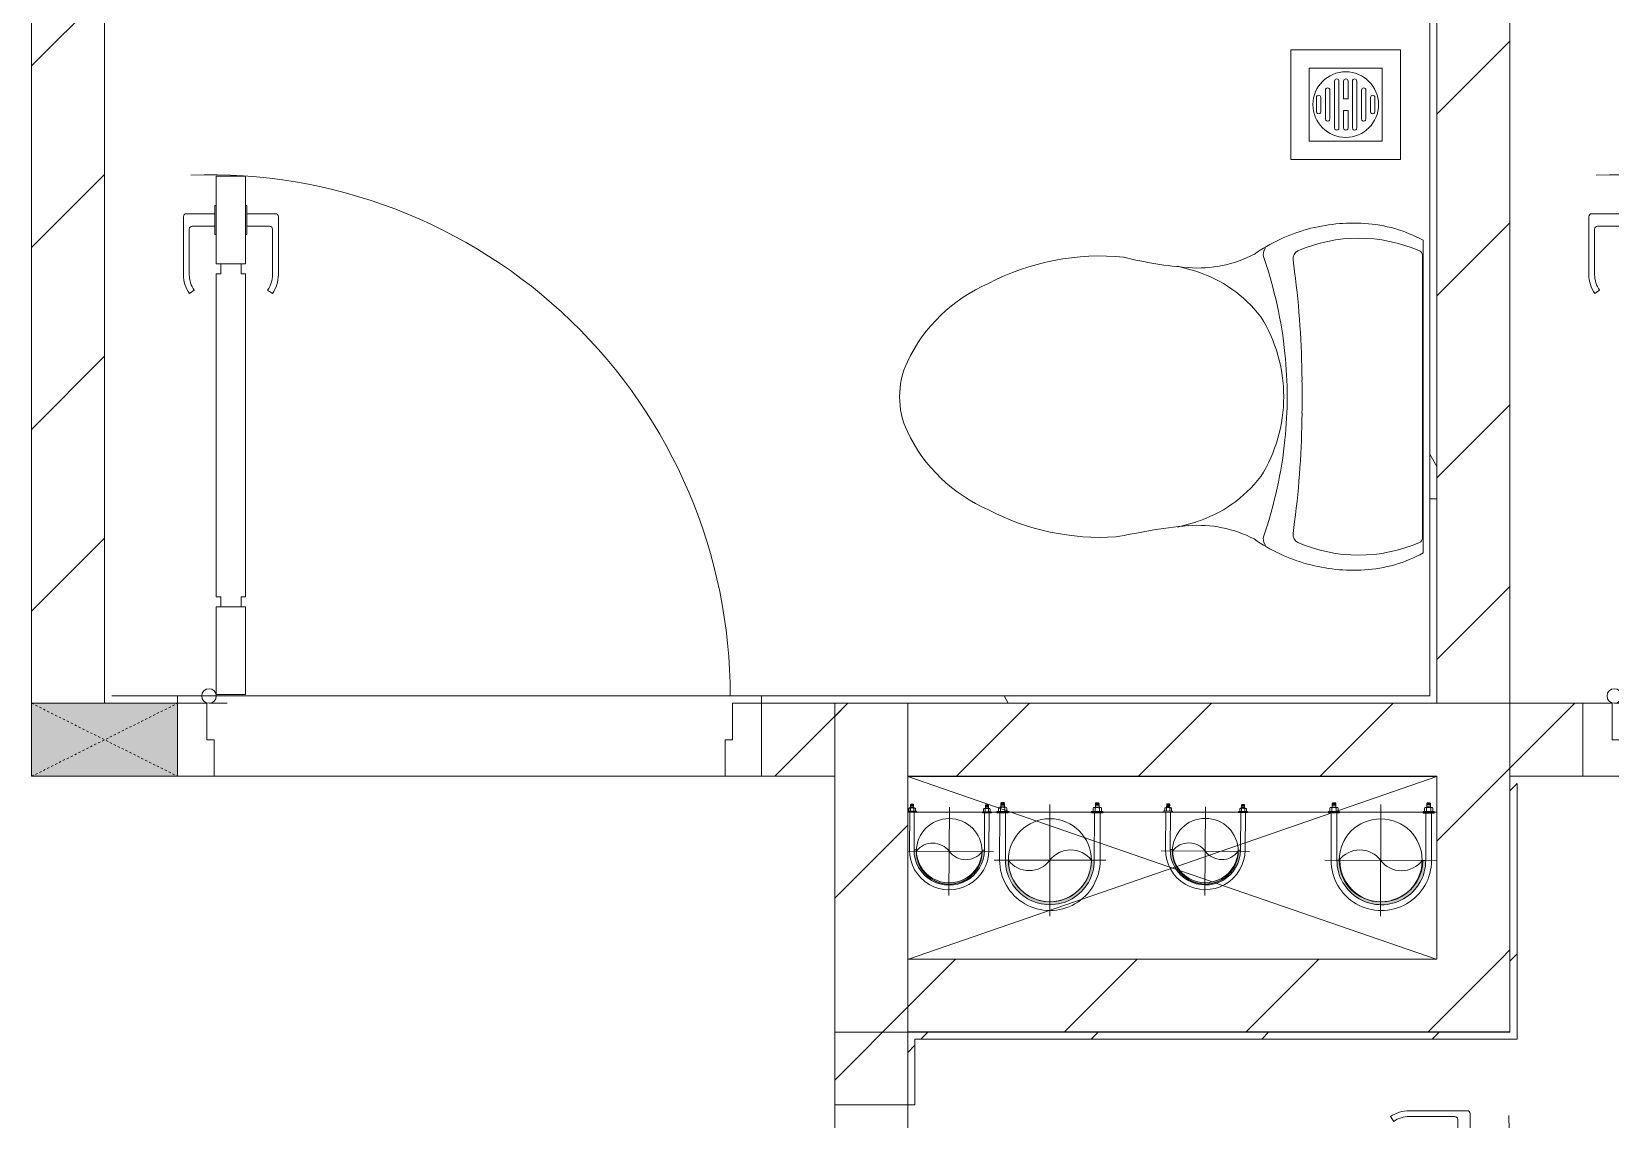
# Model space of a CAD drawing. Header units: millimetres. Extents: x 5359 to 218750, y -16347 to 109893.
# Drawn here: x 73428 to 75590, y 30667 to 32157 of the extents above; entities that cross this region are included whole.
import ezdxf

# ---------------------------------------------------------------- set-up
doc = ezdxf.new("R2010")
doc.units = ezdxf.units.MM
doc.linetypes.add('Dash', pattern=[6, 3, -3])
doc.linetypes.add('IMPORT-CENTER _3_', pattern=[10.16, 6.35, -1.27, 1.27, -1.27])
for name, color, linetype, lineweight in [('0-1', 7, 'Continuous', 5), ('0-2', 9, 'Continuous', 9), ('A-CLNG', 13, 'Continuous', 9), ('A-DETL-GENF-1', 9, 'Continuous', 9), ('A-DOOR-1', 9, 'Continuous', 9), ('A-FLOR-1', 9, 'Continuous', 9), ('A-WALL-1', 53, 'Continuous', 18), ('A-WALL-2', 9, 'Continuous', 9), ('A-WALL-3', 113, 'Continuous', 18), ('A-WALL-PATT-1', 10, 'Continuous', 9), ('A-WALL-PATT-2', 9, 'Continuous', 9), ('A-WALL-PATT-3', 111, 'Continuous', 9), ('G-IMPT', 8, 'Continuous', 9), ('G-IMPT-1', 8, 'IMPORT-CENTER _3_', 9), ('I-WALL-1', 53, 'Continuous', 18), ('I-WALL-2', 9, 'Continuous', 9), ('M-EQPM', 50, 'Continuous', 9), ('M-EQPM-1', 9, 'Continuous', 9), ('P-SANR-FIXT-1', 9, 'Continuous', 9), ('S-COLS-2', 53, 'Continuous', 18), ('S-COLS-3', 9, 'Continuous', 9), ('S-COLS-HDLN-1', 9, 'Dash', 9)]:
    doc.layers.add(name, color=color, linetype=linetype, lineweight=lineweight)
pattern_1 = [(45, (0, 0), (-124.4508, 124.4508), [])]
pattern_2 = [(45, (0, 0), (-116.67262, 116.67262), [])]
pattern_3 = [(0, (0, 0), (894.08, 223.52), [73.762, -596.798, 73.762, -596.798, -3576.32]), (0, (0, 0), (894.08, 223.52), [-1341.12, 73.762, -1267.358, 73.762, -596.798, -1564.64]), (0, (0, 0), (894.08, 223.52), [-3352.8, 73.762, -373.278, 73.762, -1043.838]), (120, (335.28, 111.76), (-640.614, 662.536), [73.762, -596.798, 73.762, -4173.118]), (120, (335.28, 111.76), (-640.614, 662.536), [-744.322, -596.798, 73.762, -1267.358, -2235.2]), (120, (335.28, 111.76), (-640.614, 662.536), [-2682.24, 73.762, -596.798, 73.762, -1490.878]), (120, (335.28, 111.76), (-640.614, 662.536), [-3426.562, -373.278, 73.762, -1043.838]), (240, (447.04, 558.8), (-253.466, -886.056), [73.762, -596.798, 73.762, -4173.118]), (240, (447.04, 558.8), (-253.466, -886.056), [-744.322, -596.798, 73.762, -1267.358, -2235.2]), (240, (447.04, 558.8), (-253.466, -886.056), [-2682.24, 73.762, -596.798, 73.762, -1490.878]), (240, (447.04, 558.8), (-253.466, -886.056), [-3426.562, -373.278, 73.762, -1043.838])]

# ---------------------------------------------------------------- blocks, each defined once
blk = doc.blocks.new('DOOR_CW_01 CANH MO-PANEL KINH - DIG_02-800x2200-CỬA NHÔM KÍNH-400864-TKCS_MB ĐỊNH VỊ CỔNG-HÀNG RÀO')
at = {"layer": 'A-DETL-GENF-1'}
for p, q in [((-347, 772), (-307, 772)), ((-347, 652), (-347, 772)), ((-307, 772), (-307, 652)), ((-392, 637), (-392, 716.5)), ((-349, 720.5), (-388, 720.5)), ((-349, 731.8), (-347, 731.8)), ((-349, 692.2), (-349, 731.8)), ((-347, 692.2), (-347, 731.8)), ((-307, 692.2), (-307, 731.8)), ((-305, 731.8), (-307, 731.8)), ((-305, 692.2), (-305, 731.8)), ((-305, 720.5), (-266, 720.5)), ((-262, 637), (-262, 716.5)), ((-384, 699.5), (-384, 637)), ((-349, 703.5), (-380, 703.5)), ((-347, 692.2), (-349, 692.2)), ((-307, 692.2), (-305, 692.2)), ((-305, 703.5), (-274, 703.5)), ((-270, 699.5), (-270, 637)), ((-307, 652), (-347, 652)), ((-313, 652), (-341, 652)), ((-341, 652), (-341, 638)), ((-313, 638), (-313, 652)), ((-347, 638), (-341, 638)), ((-347, 638), (-347, 196)), ((-307, 638), (-313, 638)), ((-307, 196), (-307, 638)), ((-383.9, 611.2), (-377.3, 615.8)), ((-270.1, 611.2), (-276.7, 615.8)), ((-347, 196), (-341, 196)), ((-341, 196), (-341, 182)), ((-307, 196), (-313, 196)), ((-313, 182), (-313, 196)), ((-307, 182), (-347, 182)), ((-347, 182), (-347, 62)), ((-341, 182), (-313, 182)), ((-307, 62), (-307, 182)), ((-347, 62), (-307, 62))]:
    blk.add_line(p, q, dxfattribs=at)
blk.add_circle((-357, 60), 10, dxfattribs=at)
for centre, radius, start, end in [((-357, 60), 714, 360, 92), ((-388, 716.5), 4, 90, 180), ((-266, 716.5), 4, 0, 90), ((-380, 699.5), 4, 90, 180), ((-274, 699.5), 4, 0, 90), ((-347, 637), 45, 180, 215), ((-347, 637), 37, 180, 215), ((-307, 637), 37, 325, 0), ((-307, 637), 45, 325, 0)]:
    blk.add_arc(centre, radius, start, end, dxfattribs=at)
at = {"layer": 'A-DOOR-1'}
for p, q in [((-360, 50), (-400, 50)), ((-400, 50), (-400, -50)), ((-360, 0), (-360, 50)), ((-357, 50), (-332, 50)), ((400, 50), (360, 50)), ((360, 50), (360, 0)), ((400, -50), (400, 50)), ((-350, 0), (-360, 0)), ((-350, -50), (-350, 0)), ((360, 0), (350, 0)), ((350, 0), (350, -50)), ((-400, -50), (-350, -50)), ((350, -50), (400, -50))]:
    blk.add_line(p, q, dxfattribs=at)
blk = doc.blocks.new('TOILET - TOILET-348229-TKCS_MB ĐỊNH VỊ CỔNG-HÀNG RÀO')
at = {"layer": 'P-SANR-FIXT-1'}
for p, q in [((214.2, -19.1), (-214.2, -19.1)), ((194, -19.9), (-194, -19.9)), ((-171.7, -330.3), (-178.6, -355.5)), ((171.7, -330.3), (178.6, -355.5))]:
    blk.add_line(p, q, dxfattribs=at)
for centre, radius, start, end in [((-46.1, -111.1), 191.6, 151.2809, 176.4513), ((-193.7, -26.4), 6.48, 92.3168, 156.2862), ((193.7, -26.4), 6.48, 23.7138, 87.6832), ((46.1, -111.1), 191.6, 3.5487, 28.7191), ((-9.8, -107.2), 207.3, 156.2862, 203.7138), ((9.8, -107.2), 207.3, 336.2862, 23.7138), ((1.9, -114.1), 239.7, 176.4513, 195.2961), ((-1.9, -114.1), 239.7, 344.7039, 3.5487), ((-4, -115.7), 233.6, 195.2961, 215.2147), ((-189.1, -185.5), 11.7, 205.4105, 277.5788), ((-14.3, -1400.4), 1215.6, 90.3974, 97.407), ((0, -3462.8), 3278, 89.6026, 90.3974), ((14.3, -1400.4), 1215.6, 82.593, 89.6026), ((189.1, -185.5), 11.7, 262.4212, 334.5895), ((4, -115.7), 233.6, 324.7853, 344.7039), ((0.6, -792.1), 586.9, 95.8322, 108.9927), ((178.9, -2951.3), 2778.4, 97.2351, 97.5788), ((0, -416), 206.1, 90, 122.0732), ((0, -786.7), 581.5, 84.1678, 95.8322), ((0, -416), 206.1, 57.9268, 90), ((-0.6, -792.1), 586.9, 71.0073, 84.1678), ((-178.9, -2951.3), 2778.4, 82.4212, 82.7649), ((-195, -224.1), 13.8, 230.6724, 288.9927), ((195, -224.1), 13.8, 251.0073, 309.3276), ((-343.5, -327.4), 167.3, 355.4559, 27.38), ((-0.4, -384), 179.5, 127.4036, 162.5964), ((0.4, -384), 179.5, 17.4036, 52.5964), ((343.5, -327.4), 167.3, 152.62, 184.5441), ((-719.2, -297.5), 544.3, 346.0536, 355.4559), ((719.2, -297.5), 544.3, 184.5441, 190.2879), ((-1948.3, -805.1), 2171.2, 9.681, 10.8949), ((137.1, -461.2), 329.8, 174.3487, 207.6878), ((-137.1, -461.2), 329.8, 332.3122, 3.6835), ((45.1, -528.6), 217.6, 203.2216, 244.7718), ((-45.1, -528.6), 217.6, 295.2282, 336.7784), ((0, -624.4), 111.7, 244.7718, 295.2282)]:
    blk.add_arc(centre, radius, start, end, dxfattribs=at)
blk = doc.blocks.new('DOOR_CW_01 CANH MO-PANEL KINH - DIW_01-900x2200-CỬA GỖ VÂN LAMINATE-553393-TKCS_MB ĐỊNH VỊ CỔNG-HÀNG RÀO')
at = {"layer": 'A-DETL-GENF-1'}
for p, q in [((-397, 872), (-357, 872)), ((-397, 752), (-397, 872)), ((-357, 872), (-357, 752)), ((-399, 831.8), (-397, 831.8)), ((-399, 792.2), (-399, 831.8)), ((-397, 792.2), (-397, 831.8)), ((-357, 792.2), (-357, 831.8)), ((-355, 831.8), (-357, 831.8)), ((-355, 792.2), (-355, 831.8)), ((-442, 737), (-442, 816.5)), ((-399, 820.5), (-438, 820.5)), ((-399, 803.5), (-430, 803.5)), ((-355, 820.5), (-316, 820.5)), ((-355, 803.5), (-324, 803.5)), ((-312, 737), (-312, 816.5)), ((-434, 799.5), (-434, 737)), ((-397, 792.2), (-399, 792.2)), ((-357, 792.2), (-355, 792.2)), ((-320, 799.5), (-320, 737)), ((-357, 752), (-397, 752)), ((-397, 738), (-391, 738)), ((-397, 738), (-397, 196)), ((-363, 752), (-391, 752)), ((-391, 752), (-391, 738)), ((-363, 738), (-363, 752)), ((-357, 738), (-363, 738)), ((-357, 196), (-357, 738)), ((-433.9, 711.2), (-427.3, 715.8)), ((-320.1, 711.2), (-326.7, 715.8)), ((-397, 196), (-391, 196)), ((-391, 196), (-391, 182)), ((-357, 196), (-363, 196)), ((-363, 182), (-363, 196)), ((-357, 182), (-397, 182)), ((-397, 182), (-397, 62)), ((-391, 182), (-363, 182)), ((-357, 62), (-357, 182)), ((-397, 62), (-357, 62))]:
    blk.add_line(p, q, dxfattribs=at)
blk.add_circle((-407, 60), 10, dxfattribs=at)
for centre, radius, start, end in [((-407, 60), 814, 360, 92), ((-438, 816.5), 4, 90, 180), ((-430, 799.5), 4, 90, 180), ((-324, 799.5), 4, 360, 90), ((-316, 816.5), 4, 0, 90), ((-397, 737), 45, 180, 215), ((-397, 737), 37, 180, 215), ((-357, 737), 37, 325, 0), ((-357, 737), 45, 325, 0)]:
    blk.add_arc(centre, radius, start, end, dxfattribs=at)
at = {"layer": 'A-DOOR-1'}
for p, q in [((-410, 50), (-450, 50)), ((-450, 50), (-450, -50)), ((-410, 0), (-410, 50)), ((-407, 50), (-382, 50)), ((450, 50), (410, 50)), ((410, 50), (410, 0)), ((450, -50), (450, 50)), ((-400, 0), (-410, 0)), ((-400, -50), (-400, 0)), ((410, 0), (400, 0)), ((400, 0), (400, -50)), ((-450, -50), (-400, -50)), ((400, -50), (450, -50))]:
    blk.add_line(p, q, dxfattribs=at)
blk = doc.blocks.new('THU NUOC - THU NUOC-V23-TKCS_MB ĐỊNH VỊ CỔNG-HÀNG RÀO')
at = {"layer": 'M-EQPM-1'}
for p, q in [((-66.3, -70.6), (-66.3, 79.4)), ((-66.3, 79.4), (83.7, 79.4)), ((83.7, 79.4), (83.7, -70.6)), ((58.7, 54.4), (-41.3, 54.4)), ((-41.3, 54.4), (-41.3, -45.6)), ((-1.1, 44.5), (18.5, 44.5)), ((58.7, -45.6), (58.7, 54.4)), ((-11, 32.1), (28.5, 32.1)), ((28.5, 26.1), (-11, 26.1)), ((18.5, 38.5), (-1.1, 38.5)), ((-23.3, 19.6), (40.9, 19.6)), ((40.9, 13.6), (-23.3, 13.6)), ((-23.3, 7.2), (0.7, 7.2)), ((0.7, 1.2), (-23.3, 1.2)), ((0.7, 7.2), (0.7, 1.2)), ((16.7, 1.2), (16.7, 7.2)), ((16.7, 7.2), (40.9, 7.2)), ((40.9, 1.2), (16.7, 1.2)), ((-23.3, -4.8), (40.9, -4.8)), ((40.9, -10.8), (-23.3, -10.8)), ((-11, -17.3), (28.5, -17.3)), ((28.5, -23.3), (-11, -23.3)), ((-1.1, -29.6), (18.5, -29.6)), ((18.5, -35.6), (-1.1, -35.6)), ((-41.3, -45.6), (58.7, -45.6)), ((83.7, -70.6), (-66.3, -70.6))]:
    blk.add_line(p, q, dxfattribs=at)
for centre, radius, start, end in [((8.7, 4.4), 45, 0, 180), ((8.7, 4.4), 45, 360, 180), ((-1.1, 41.5), 3, 90, 270), ((18.5, 41.5), 3, 270, 90), ((-11, 29.1), 3, 90, 270), ((28.5, 29.1), 3, 270, 90), ((8.7, 4.4), 45, 180, 0), ((8.7, 4.4), 45, 180, 360), ((-23.3, 16.6), 3, 90, 270), ((-23.3, 4.2), 3, 90, 270), ((40.9, 16.6), 3, 270, 90), ((40.9, 4.2), 3, 270, 90), ((-23.3, -7.8), 3, 90, 270), ((-11, -20.3), 3, 90, 270), ((28.5, -20.3), 3, 270, 90), ((40.9, -7.8), 3, 270, 90), ((-1.1, -32.6), 3, 90, 270), ((18.5, -32.6), 3, 270, 90)]:
    blk.add_arc(centre, radius, start, end, dxfattribs=at)
blk = doc.blocks.new('G1_SOF - BO TRU - 100x200-V28-TKCS_MB ĐỊNH VỊ CỔNG-HÀNG RÀO')
at = {"layer": 'S-COLS-3'}
blk.add_hatch(color=256, dxfattribs=at).paths.add_polyline_path([(-50, -100), (50, -100), (50, 100), (-50, 100)])
at = {"layer": 'S-COLS-2'}
for p, q in [((50, 100), (-50, 100)), ((-50, 100), (-50, -100)), ((50, -100), (50, 100))]:
    blk.add_line(p, q, dxfattribs=at)
at = {"layer": 'S-COLS-HDLN-1'}
for p, q in [((50, 100), (-50, -100)), ((-50, 100), (50, -100))]:
    blk.add_line(p, q, dxfattribs=at)
blk = doc.blocks.new('NCV_TKTC_TANG 1_rvt-1-TKCS_MB ĐỊNH VỊ CỔNG-HÀNG RÀO')
at = {"layer": 'A-WALL-PATT-1'}
h = blk.add_hatch(dxfattribs=at)
h.set_pattern_fill('FP_2', color=256, style=0, pattern_type=2)
h.set_pattern_definition(pattern_1)
h.paths.add_polyline_path([(73427.6, 31236.9), (73527.6, 31236.9), (73527.6, 33336.9), (73427.6, 33336.9), (73427.6, 31979)])
h = blk.add_hatch(dxfattribs=at)
h.set_pattern_fill('FP_4', color=256, style=0, pattern_type=2)
h.set_pattern_definition(pattern_3)
h.paths.add_polyline_path([(75342.6, 31236.9), (75352.6, 31236.9), (75352.6, 33336.9), (75342.6, 33336.9), (75342.6, 32785.9), (75350.2, 32783.4), (75350.2, 32768), (75342.6, 32768), (75342.6, 31246.9)])
h = blk.add_hatch(dxfattribs=at)
h.set_pattern_fill('FP_2', color=256, style=0, pattern_type=2)
h.set_pattern_definition(pattern_1)
h.paths.add_polyline_path([(75452.6, 31236.9), (75452.6, 33336.9), (75352.6, 33336.9), (75352.6, 31236.9)])
h = blk.add_hatch(dxfattribs=at)
h.set_pattern_fill('FP_4', color=256, style=0, pattern_type=2)
h.set_pattern_definition(pattern_3)
h.paths.add_polyline_path([(73627.6, 31236.9), (73627.6, 31246.9), (73527.6, 31246.9), (73527.6, 31236.9)])
h.paths.add_polyline_path([(75342.6, 31236.9), (75342.6, 31246.9), (74427.6, 31246.9), (74427.6, 31236.9), (74958.7, 31236.9)])
h = blk.add_hatch(dxfattribs=at)
h.set_pattern_fill('FP_2', color=256, style=0, pattern_type=2)
h.set_pattern_definition(pattern_1)
h.paths.add_polyline_path([(74427.6, 31136.9), (74627.6, 31136.9), (74627.6, 31236.9), (74427.6, 31236.9), (74427.6, 31186.9)])
h = blk.add_hatch(dxfattribs=at)
h.set_pattern_fill('FP_2', color=256, style=0, pattern_type=2)
h.set_pattern_definition(pattern_1)
h.paths.add_polyline_path([(76352.6, 31136.9), (77252.6, 31136.9), (77252.6, 31236.9), (76352.6, 31236.9), (76352.6, 31186.9)])
h.paths.add_polyline_path([(75552.6, 31136.9), (75552.6, 31236.9), (75452.6, 31236.9), (75452.6, 31136.9)])
h = blk.add_hatch(dxfattribs=at)
h.set_pattern_fill('FP_2', color=256, style=0, pattern_type=2)
h.set_pattern_definition(pattern_1)
h.paths.add_polyline_path([(74527.6, 24736.9), (74627.6, 24736.9), (74627.6, 28836.9), (74527.6, 28836.9), (74527.6, 25075.3)])
h.paths.add_polyline_path([(74577.6, 29036.9), (74627.6, 29036.9), (74627.6, 29786.9), (74527.6, 29786.9), (74527.6, 29036.9), (74538, 29036.9)])
h.paths.add_polyline_path([(74577.6, 30686.9), (74627.6, 30686.9), (74627.6, 31136.9), (74527.6, 31136.9), (74527.6, 30686.9)])
at = {"layer": 'A-WALL-PATT-2'}
h = blk.add_hatch(dxfattribs=at)
h.set_pattern_fill('FP_3', color=256, style=0, pattern_type=2)
h.set_pattern_definition(pattern_2)
h.paths.add_polyline_path([(75462.6, 30776.9), (75462.6, 31126.9), (75452.6, 31126.9), (75452.6, 30776.9)])
h = blk.add_hatch(dxfattribs=at)
h.set_pattern_fill('FP_3', color=256, style=0, pattern_type=2)
h.set_pattern_definition(pattern_2)
h.paths.add_polyline_path([(74637.6, 24736.9), (74637.6, 29786.9), (74627.6, 29786.9), (74627.6, 24736.9)])
h.paths.add_polyline_path([(74627.6, 30686.9), (74637.6, 30686.9), (74637.6, 30786.9), (74627.6, 30786.9)])
h = blk.add_hatch(dxfattribs=at)
h.set_pattern_fill('FP_3', color=256, style=0, pattern_type=2)
h.set_pattern_definition(pattern_2)
h.paths.add_polyline_path([(74637.6, 30776.9), (75452.6, 30776.9), (75452.6, 30786.9), (74637.6, 30786.9)])
at = {"layer": 'A-FLOR-1'}
blk.add_line((74377.6, 31136.9), (73677.6, 31136.9), dxfattribs=at)
at = {"layer": 'A-WALL-1'}
for p, q in [((73427.6, 33336.9), (73427.6, 31236.9)), ((73527.6, 31236.9), (73527.6, 33336.9)), ((75352.6, 33336.9), (75352.6, 31236.9)), ((75452.6, 31236.9), (75452.6, 33336.9)), ((74627.6, 31136.9), (74627.6, 31236.9)), ((75352.6, 31236.9), (75452.6, 31236.9)), ((75452.6, 31236.9), (75452.6, 31136.9)), ((74517.6, 31136.9), (74527.6, 31136.9)), ((74627.6, 30786.9), (74627.6, 31136.9))]:
    blk.add_line(p, q, dxfattribs=at)
at = {"layer": 'A-WALL-2'}
for p, q in [((74627.6, 31236.9), (74427.6, 31236.9)), ((74427.6, 31236.9), (74627.6, 31236.9)), ((75552.6, 31236.9), (75452.6, 31236.9)), ((74377.6, 31136.9), (73677.6, 31136.9)), ((74427.6, 31136.9), (74517.6, 31136.9)), ((74527.6, 31136.9), (74527.6, 30686.9)), ((75452.6, 31136.9), (75552.6, 31136.9)), ((74627.6, 30686.9), (74627.6, 30786.9)), ((74627.6, 30786.9), (74627.6, 30686.9))]:
    blk.add_line(p, q, dxfattribs=at)
at = {"layer": 'I-WALL-1'}
for p, q in [((75352.6, 31236.9), (75352.6, 33336.9)), ((75342.6, 32768), (75342.6, 31246.9)), ((73527.6, 31246.9), (73527.6, 31236.9)), ((73627.6, 31246.9), (73537.6, 31246.9)), ((73627.6, 31236.9), (73627.6, 31246.9)), ((75342.6, 31246.9), (74427.6, 31246.9)), ((74427.6, 31246.9), (74427.6, 31236.9)), ((74627.6, 31236.9), (75342.6, 31236.9)), ((75342.6, 31236.9), (75352.6, 31236.9)), ((75452.6, 31126.9), (75452.6, 30786.9)), ((75462.6, 30776.9), (75462.6, 31126.9)), ((74637.6, 30786.9), (74627.6, 30786.9)), ((75452.6, 30786.9), (74637.6, 30786.9)), ((74637.6, 30686.9), (74637.6, 30776.9)), ((74637.6, 30776.9), (75452.6, 30776.9)), ((75452.6, 30776.9), (75462.6, 30776.9)), ((74627.6, 30686.9), (74637.6, 30686.9))]:
    blk.add_line(p, q, dxfattribs=at)
at = {"layer": 'I-WALL-2'}
blk.add_line((73627.6, 31246.9), (74427.6, 31246.9), dxfattribs=at)
at = {"layer": 'A-DOOR-1'}
for p in [(74027.6, 31186.9), (75952.6, 31186.9)]:
    blk.add_blockref('DOOR_CW_01 CANH MO-PANEL KINH - DIG_02-800x2200-CỬA NHÔM KÍNH-400864-TKCS_MB ĐỊNH VỊ CỔNG-HÀNG RÀO', p, dxfattribs=at)
at = {"layer": 'A-DOOR-1', "rotation": 269.9999999999995}
blk.add_blockref('DOOR_CW_01 CANH MO-PANEL KINH - DIW_01-900x2200-CỬA GỖ VÂN LAMINATE-553393-TKCS_MB ĐỊNH VỊ CỔNG-HÀNG RÀO', (74577.6, 30236.9), dxfattribs=at)
at = {"layer": 'M-EQPM-1', "rotation": 90.0000000000001}
blk.add_blockref('THU NUOC - THU NUOC-V23-TKCS_MB ĐỊNH VỊ CỔNG-HÀNG RÀO', (75232, 32048.2), dxfattribs=at)
at = {"layer": 'P-SANR-FIXT-1', "rotation": 269.9999999999995}
blk.add_blockref('TOILET - TOILET-348229-TKCS_MB ĐỊNH VỊ CỔNG-HÀNG RÀO', (75352.6, 31656.9), dxfattribs=at)
at = {"layer": 'S-COLS-3', "rotation": 89.9999999999993}
blk.add_blockref('G1_SOF - BO TRU - 100x200-V28-TKCS_MB ĐỊNH VỊ CỔNG-HÀNG RÀO', (73527.6, 31186.9), dxfattribs=at)
blk = doc.blocks.new('TKTC_XREF_251221_MB TANG 1 - TKTC_XREF_260130_MB TANG 1_dwg_CUM U_DN100-V191-TKCS_MB ĐỊNH VỊ CỔNG-HÀNG RÀO')
at = {"layer": 'G-IMPT'}
blk.add_hatch(color=256, dxfattribs=at).paths.add_polyline_path([(61, 0), (54.5, 26.5), (52.8, 30.5), (43.1, 43.1), (30.5, 52.8), (15.8, 58.9), (0, 61), (0, 57), (14.8, 55.1), (28.5, 49.4), (40.3, 40.3), (49.4, 28.5), (55.1, 14.8), (57, 0), (54.8, -15.4), (49.4, -28.5), (40.3, -40.3), (28.5, -49.4), (14.8, -55.1), (0, -57), (0, -61), (15.8, -58.9), (30.5, -52.8), (43.1, -43.1), (54.9, -25.6), (58.9, -15.8)])
for p, q in [((-79.1, 66.6), (-79.1, 63.4)), ((-76.6, 66.6), (-76.6, 63.4)), ((-74.6, 66.6), (-74.6, 63.4)), ((-72.7, 69.3), (-72.7, 60.7)), ((-66.9, 67.9), (-71.7, 67.9)), ((-66.9, 62.1), (-71.7, 62.1)), ((-65, 69), (0, 69)), ((-79.1, -63.4), (-79.1, -66.6)), ((-76.6, -63.4), (-76.6, -66.6)), ((-74.6, -63.4), (-74.6, -66.6)), ((-72.7, -60.7), (-72.7, -69.3)), ((-66.9, -62.1), (-71.7, -62.1)), ((-66.9, -67.9), (-71.7, -67.9)), ((-66.9, -72.7), (-66.9, -70.8)), ((-65, -69), (0, -69))]:
    blk.add_line(p, q, dxfattribs=at)
at = {"layer": 'G-IMPT', "flags": 128}
for points in [[(-72.7, 67.6), (-78.1, 67.6), (-78.1, 62.4), (-72.7, 62.4)], [(-71.7, 59.2), (-66.9, 59.2), (-66.9, 70.8), (-71.7, 70.8)], [(-66.9, 70.8), (-66.9, 72.7), (-65, 72.7), (-65, 57.3), (-66.9, 57.3), (-66.9, 59.2)], [(-65, 61), (0, 61), (0, 57)], [(-72.7, -62.4), (-78.1, -62.4), (-78.1, -67.6), (-72.7, -67.6)], [(-71.7, -70.8), (-66.9, -70.8), (-66.9, -59.2), (-71.7, -59.2)], [(-66.9, -59.2), (-66.9, -57.3), (-65, -57.3), (-65, -72.6)], [(-65, -61), (0, -61), (0, -57)]]:
    blk.add_lwpolyline(points, dxfattribs=at)
at = {"layer": 'G-IMPT'}
for centre, radius, start, end in [((-78.1, 66.6), 0.96, 90, 180), ((-78.1, 63.4), 0.96, 180, 270), ((-71.1, 69.3), 1.56, 112.6199, 247.3801), ((-67.9, 65), 4.8, 143.1301, 216.8699), ((-71.1, 60.7), 1.56, 112.6199, 247.3801), ((0, 0), 69, 270, 90), ((0, 0), 61, 270, 90), ((0, 0), 57, 270, 90), ((-78.1, -63.4), 0.96, 90, 180), ((-78.1, -66.6), 0.96, 180, 270), ((-71.1, -60.7), 1.56, 112.6199, 247.3801), ((-67.9, -65), 4.8, 143.1301, 216.8699), ((-71.1, -69.3), 1.56, 112.6199, 247.3801)]:
    blk.add_arc(centre, radius, start, end, dxfattribs=at)
blk = doc.blocks.new('TKTC_XREF_251221_MB TANG 1 - TKTC_XREF_260130_MB TANG 1_dwg_$cc-V192-TKCS_MB ĐỊNH VỊ CỔNG-HÀNG RÀO')
at = {"layer": 'G-IMPT'}
blk.add_circle((0, 0), 0.5, dxfattribs=at)
for centre, radius, start, end in [((0, 0), 0.5, 90, 270), ((0.188, 0.25), 0.313, 126.8699, 233.1301), ((-0.188, -0.25), 0.313, 306.8699, 53.1301)]:
    blk.add_arc(centre, radius, start, end, dxfattribs=at)
at = {"layer": 'G-IMPT-1'}
for p, q in [((0, -0.633), (0, 0.673)), ((-0.673, 0), (0.673, 0))]:
    blk.add_line(p, q, dxfattribs=at)
blk = doc.blocks.new('TKTC_XREF_251221_MB TANG 1 - TKTC_XREF_260130_MB TANG 1_dwg_$cc-4202114-TKCS_MB ĐỊNH VỊ CỔNG-HÀNG RÀO')
at = {"layer": 'G-IMPT'}
blk.add_circle((0, 0), 0.5, dxfattribs=at)
for centre, radius, start, end in [((0, 0), 0.5, 90, 270), ((0.188, 0.25), 0.313, 126.8699, 233.1301), ((-0.188, -0.25), 0.313, 306.8699, 53.1301)]:
    blk.add_arc(centre, radius, start, end, dxfattribs=at)
at = {"layer": 'G-IMPT-1'}
for p, q in [((0, -0.673), (0, 0.673)), ((-0.673, 0), (0.673, 0))]:
    blk.add_line(p, q, dxfattribs=at)
blk = doc.blocks.new('TKTC_XREF_251221_MB TANG 1 - TKTC_XREF_260130_MB TANG 1_dwg_CUM U_DN100-4202115-TKCS_MB ĐỊNH VỊ CỔNG-HÀNG RÀO')
at = {"layer": 'G-IMPT'}
blk.add_hatch(color=256, dxfattribs=at).paths.add_polyline_path([(0, -61), (0, -57), (14.8, -55.1), (28.5, -49.4), (40.3, -40.3), (49.4, -28.5), (55.1, -14.8), (57, 0), (55.1, 14.8), (49.4, 28.5), (40.3, 40.3), (28.5, 49.4), (14.8, 55.1), (0, 57), (0, 61), (15.8, 58.9), (37.7, 47.3), (43.1, 43.1), (52.8, 30.5), (58.9, 15.8), (61, 0), (58.9, -15.8), (52.8, -30.5), (43.1, -43.1), (30.5, -52.8), (15.8, -58.9)])
for p, q in [((-79.1, 66.6), (-79.1, 63.4)), ((-76.6, 66.6), (-76.6, 63.4)), ((-74.6, 66.6), (-74.6, 63.4)), ((-72.7, 69.3), (-72.7, 60.7)), ((-66.9, 67.9), (-71.7, 67.9)), ((-65, 69), (0, 69)), ((-66.9, 62.1), (-71.7, 62.1)), ((-79.1, -63.4), (-79.1, -66.6)), ((-76.6, -63.4), (-76.6, -66.6)), ((-74.6, -63.4), (-74.6, -66.6)), ((-72.7, -60.7), (-72.7, -69.3)), ((-66.9, -62.1), (-71.7, -62.1)), ((-66.9, -67.9), (-71.7, -67.9)), ((-65, -69), (0, -69))]:
    blk.add_line(p, q, dxfattribs=at)
at = {"layer": 'G-IMPT', "flags": 128}
for points in [[(-72.7, 67.6), (-78.1, 67.6), (-78.1, 62.4), (-72.7, 62.4)], [(-71.7, 59.2), (-66.9, 59.2), (-66.9, 70.8), (-71.7, 70.8)], [(-66.9, 70.8), (-66.9, 72.7), (-65, 72.7), (-65, 57.3), (-66.9, 57.3), (-66.9, 59.2)], [(-65, 61), (0, 61), (0, 57)], [(-72.7, -62.4), (-78.1, -62.4), (-78.1, -67.6), (-72.7, -67.6)], [(-71.7, -70.8), (-66.9, -70.8), (-66.9, -59.2), (-71.7, -59.2)], [(-66.9, -59.2), (-66.9, -57.3), (-65, -57.3), (-65, -72.7), (-66.9, -72.7), (-66.9, -70.8)], [(-65, -61), (0, -61), (0, -57)]]:
    blk.add_lwpolyline(points, dxfattribs=at)
at = {"layer": 'G-IMPT'}
for centre, radius, start, end in [((-78.1, 66.6), 0.96, 90, 180), ((-71.1, 69.3), 1.56, 112.6199, 247.3801), ((-67.9, 65), 4.8, 143.1301, 216.8699), ((0, 0), 69, 270, 90), ((-78.1, 63.4), 0.96, 180, 270), ((-71.1, 60.7), 1.56, 112.6199, 247.3801), ((0, 0), 61, 270, 90), ((0, 0), 57, 270, 90), ((-78.1, -63.4), 0.96, 90, 180), ((-71.1, -60.7), 1.56, 112.6199, 247.3801), ((-67.9, -65), 4.8, 143.1301, 216.8699), ((-78.1, -66.6), 0.96, 180, 270), ((-71.1, -69.3), 1.56, 112.6199, 247.3801)]:
    blk.add_arc(centre, radius, start, end, dxfattribs=at)
blk = doc.blocks.new('TKTC_XREF_251221_MB TANG 1 - TKTC_XREF_260130_MB TANG 1_dwg_$cc-V88-TKCS_MB ĐỊNH VỊ CỔNG-HÀNG RÀO')
at = {"layer": 'G-IMPT'}
blk.add_circle((0, 0), 0.5, dxfattribs=at)
for centre, radius, start, end in [((0, 0), 0.5, 90, 270), ((0.188, 0.25), 0.313, 126.8699, 233.1301), ((-0.188, -0.25), 0.313, 306.8699, 53.1301)]:
    blk.add_arc(centre, radius, start, end, dxfattribs=at)
at = {"layer": 'G-IMPT-1'}
for p, q in [((0, -0.673), (0, 0.673)), ((-0.673, 0), (0.673, 0))]:
    blk.add_line(p, q, dxfattribs=at)
blk = doc.blocks.new('TKTC_XREF_251221_MB TANG 1 - TKTC_XREF_260130_MB TANG 1_dwg_CUM U_DN100-4202112-TKCS_MB ĐỊNH VỊ CỔNG-HÀNG RÀO')
at = {"layer": 'G-IMPT'}
blk.add_hatch(color=256, dxfattribs=at).paths.add_polyline_path([(0, 61), (0, 57), (14.8, 55.1), (28.5, 49.4), (40.3, 40.3), (49.4, 28.5), (55.1, 14.8), (57, 0), (55.1, -14.8), (49.4, -28.5), (40.3, -40.3), (28.5, -49.4), (14.8, -55.1), (0, -57), (0, -61), (15.8, -58.9), (30.5, -52.8), (43.1, -43.1), (52.8, -30.5), (58.9, -15.8), (61, 0), (58.9, 15.8), (52.8, 30.5), (43.1, 43.1), (30.5, 52.8), (15.8, 58.9)])
for p, q in [((-79.1, 66.6), (-79.1, 63.4)), ((-76.6, 66.6), (-76.6, 63.4)), ((-74.6, 66.6), (-74.6, 63.4)), ((-72.7, 69.3), (-72.7, 60.7)), ((-66.9, 67.9), (-71.7, 67.9)), ((-66.9, 62.1), (-71.7, 62.1)), ((-65, 69), (0, 69)), ((-79.1, -63.4), (-79.1, -66.6)), ((-76.6, -63.4), (-76.6, -66.6)), ((-74.6, -63.4), (-74.6, -66.6)), ((-72.7, -60.7), (-72.7, -69.3)), ((-66.9, -62.1), (-71.7, -62.1)), ((-66.9, -67.9), (-71.7, -67.9)), ((-65, -69), (0, -69))]:
    blk.add_line(p, q, dxfattribs=at)
at = {"layer": 'G-IMPT', "flags": 128}
for points in [[(-72.7, 67.6), (-78.1, 67.6), (-78.1, 62.4), (-72.7, 62.4)], [(-71.7, 59.2), (-66.9, 59.2), (-66.9, 70.8), (-71.7, 70.8)], [(-66.9, 70.8), (-66.9, 72.7), (-65, 72.7), (-65, 57.3), (-66.9, 57.3), (-66.9, 59.2)], [(-65, 61), (0, 61), (0, 57)], [(-72.7, -62.4), (-78.1, -62.4), (-78.1, -67.6), (-72.7, -67.6)], [(-71.7, -70.8), (-66.9, -70.8), (-66.9, -59.2), (-71.7, -59.2)], [(-66.9, -59.2), (-66.9, -57.3), (-65, -57.3), (-65, -72.7), (-66.9, -72.7), (-66.9, -70.8)], [(-65, -61), (0, -61), (0, -57)]]:
    blk.add_lwpolyline(points, dxfattribs=at)
at = {"layer": 'G-IMPT'}
for centre, radius, start, end in [((-78.1, 66.6), 0.96, 90, 180), ((-78.1, 63.4), 0.96, 180, 270), ((-71.1, 69.3), 1.56, 112.6199, 247.3801), ((-67.9, 65), 4.8, 143.1301, 216.8699), ((-71.1, 60.7), 1.56, 112.6199, 247.3801), ((0, 0), 69, 270, 90), ((0, 0), 61, 270, 90), ((0, 0), 57, 270, 90), ((-78.1, -63.4), 0.96, 90, 180), ((-78.1, -66.6), 0.96, 180, 270), ((-71.1, -60.7), 1.56, 112.6199, 247.3801), ((-67.9, -65), 4.8, 143.1301, 216.8699), ((-71.1, -69.3), 1.56, 112.6199, 247.3801)]:
    blk.add_arc(centre, radius, start, end, dxfattribs=at)
blk = doc.blocks.new('TKTC_XREF_251221_MB TANG 1 - TKTC_XREF_260130_MB TANG 1_dwg_$cc-4202116-TKCS_MB ĐỊNH VỊ CỔNG-HÀNG RÀO')
at = {"layer": 'G-IMPT'}
blk.add_circle((0, 0), 0.5, dxfattribs=at)
for centre, radius, start, end in [((0, 0), 0.5, 90, 270), ((0.188, 0.25), 0.313, 126.8699, 233.1301), ((-0.188, -0.25), 0.313, 306.8699, 53.1301)]:
    blk.add_arc(centre, radius, start, end, dxfattribs=at)
at = {"layer": 'G-IMPT-1'}
for p, q in [((0, -0.673), (0, 0.673)), ((-0.673, 0), (0.673, 0))]:
    blk.add_line(p, q, dxfattribs=at)
blk = doc.blocks.new('TKTC_XREF_251221_MB TANG 1 - TKTC_XREF_260130_MB TANG 1_dwg-4202109-TKCS_MB ĐỊNH VỊ CỔNG-HÀNG RÀO')
at = {"layer": 'G-IMPT'}
blk.add_line((-127799.1, -370222), (-127799.2, -370209.8), dxfattribs=at)
at = {"layer": 'G-IMPT', "flags": 128}
blk.add_lwpolyline([(-128524.1, -370246.4), (-128524, -370258.9), (-127799.1, -370258.9)], dxfattribs=at)
for name, p, xscale, yscale, zscale, rotation in [('TKTC_XREF_251221_MB TANG 1 - TKTC_XREF_260130_MB TANG 1_dwg_CUM U_DN100-V191-TKCS_MB ĐỊNH VỊ CỔNG-HÀNG RÀO', (-128467.2, -370310.7), 0.7894736842105257, 0.7894736842105257, 0.7894736842105257, 269.580221000629), ('TKTC_XREF_251221_MB TANG 1 - TKTC_XREF_260130_MB TANG 1_dwg_$cc-4202114-TKCS_MB ĐỊNH VỊ CỔNG-HÀNG RÀO', (-128329.3, -370324.7), 113.7150000000092, 113.7150000000092, 113.7150000000092, 89.95325644590794), ('TKTC_XREF_251221_MB TANG 1 - TKTC_XREF_260130_MB TANG 1_dwg_CUM U_DN100-4202112-TKCS_MB ĐỊNH VỊ CỔNG-HÀNG RÀO', (-128116.4, -370310.4), 0.7894736842105257, 0.7894736842105257, 0.7894736842105257, 269.580221000629)]:
    blk.add_blockref(name, p, dxfattribs=dict(xscale=xscale, yscale=yscale, zscale=zscale, rotation=rotation))
at = {"extrusion": (0, 0, -1)}
for name, p, xscale, yscale, zscale, rotation in [('TKTC_XREF_251221_MB TANG 1 - TKTC_XREF_260130_MB TANG 1_dwg_$cc-V192-TKCS_MB ĐỊNH VỊ CỔNG-HÀNG RÀO', (128467.2, -370312.6), 90.00000000005133, 90.00000000005133, -90.00000000005133, 90.41977899777612), ('TKTC_XREF_251221_MB TANG 1 - TKTC_XREF_260130_MB TANG 1_dwg_CUM U_DN100-4202115-TKCS_MB ĐỊNH VỊ CỔNG-HÀNG RÀO', (128329.3, -370324.7), 0.9974999999999966, 0.9974999999999966, -0.9974999999999966, 270.0467435564909), ('TKTC_XREF_251221_MB TANG 1 - TKTC_XREF_260130_MB TANG 1_dwg_$cc-4202116-TKCS_MB ĐỊNH VỊ CỔNG-HÀNG RÀO', (128116.4, -370312.3), 90.00000000005133, 90.00000000005133, -90.00000000005133, 90.41977899777612), ('TKTC_XREF_251221_MB TANG 1 - TKTC_XREF_260130_MB TANG 1_dwg_$cc-V88-TKCS_MB ĐỊNH VỊ CỔNG-HÀNG RÀO', (127876.2, -370324.8), 113.7150000000092, 113.7150000000092, -113.7150000000092, 90.04476088158539), ('TKTC_XREF_251221_MB TANG 1 - TKTC_XREF_260130_MB TANG 1_dwg_CUM U_DN100-4202115-TKCS_MB ĐỊNH VỊ CỔNG-HÀNG RÀO', (127875.3, -370324.8), 0.9975000000000005, 0.9975000000000005, -0.9975000000000006, 270.0467435561337)]:
    blk.add_blockref(name, p, dxfattribs=dict(at, xscale=xscale, yscale=yscale, zscale=zscale, rotation=rotation))
blk = doc.blocks.new('TKTC_XREF_251221_MB TANG 1 - TKTC_XREF_251221_MB TANG 1-2038492-TKCS_MB ĐỊNH VỊ CỔNG-HÀNG RÀO')
blk.add_blockref('TKTC_XREF_251221_MB TANG 1 - TKTC_XREF_260130_MB TANG 1_dwg-4202109-TKCS_MB ĐỊNH VỊ CỔNG-HÀNG RÀO', (169499.1, 384109.7))

msp = doc.modelspace()

# ---------------------------------------------------------------- hatches: boundary and pattern name
at = {"layer": 'A-WALL-PATT-3'}
h = msp.add_hatch(dxfattribs=at)
h.set_pattern_fill('FP_1', color=256, style=0, pattern_type=2)
h.set_pattern_definition(pattern_1)
h.paths.add_polyline_path([(74527.6, 30886.5), (74627.6, 30886.5), (74627.6, 31236.9), (74527.6, 31236.9), (74527.6, 30992.8)])
h = msp.add_hatch(dxfattribs=at)
h.set_pattern_fill('FP_1', color=256, style=0, pattern_type=2)
h.set_pattern_definition(pattern_1)
h.paths.add_polyline_path([(75452.6, 31136.9), (75452.6, 31236.9), (74627.6, 31236.9), (74627.6, 31136.9), (75352.6, 31136.9)])
h = msp.add_hatch(dxfattribs=at)
h.set_pattern_fill('FP_1', color=256, style=0, pattern_type=2)
h.set_pattern_definition(pattern_1)
h.paths.add_polyline_path([(75352.6, 30886.5), (75452.6, 30886.5), (75452.6, 31136.9), (75352.6, 31136.9), (75352.6, 30992.8)])
h = msp.add_hatch(dxfattribs=at)
h.set_pattern_fill('FP_1', color=256, style=0, pattern_type=2)
h.set_pattern_definition(pattern_1)
h.paths.add_polyline_path([(75452.6, 30786.5), (75452.6, 30886.5), (74527.6, 30886.5), (74527.6, 30786.5), (74958.7, 30786.5)])

# ---------------------------------------------------------------- linework, layer by layer
at = {"layer": '0-2'}
for p, q in [((74627.6, 31136.5), (74995.8, 31009.3)), ((74996.4, 31013.5), (75352.6, 31136.5)), ((74628.7, 30886.5), (74993.4, 31012.5)), ((74993.4, 31012.5), (74996.4, 31013.5)), ((74995.8, 31009.3), (75001.1, 31007.5)), ((75001.1, 31007.5), (75043.7, 30992.8)), ((75049.8, 30990.7), (75351.4, 30886.5))]:
    msp.add_line(p, q, dxfattribs=at)
at = {"layer": 'A-CLNG'}
msp.add_line((74627.6, 31136.5), (75352.6, 31136.5), dxfattribs=at)
at = {"layer": 'A-WALL-3'}
for p, q in [((74527.6, 31236.9), (74527.6, 30786.5)), ((75452.6, 31236.9), (74527.6, 31236.9)), ((75452.6, 30786.5), (75452.6, 31236.9)), ((74627.6, 30886.5), (74627.6, 31136.9)), ((74627.6, 31136.9), (75352.6, 31136.9)), ((75352.6, 31136.9), (75352.6, 30886.5)), ((75352.6, 30886.5), (74627.6, 30886.5)), ((74527.6, 30786.5), (75452.6, 30786.5))]:
    msp.add_line(p, q, dxfattribs=at)

# ---------------------------------------------------------------- block references
at = {"layer": '0-1'}
msp.add_blockref('NCV_TKTC_TANG 1_rvt-1-TKCS_MB ĐỊNH VỊ CỔNG-HÀNG RÀO', (0, 0), dxfattribs=at)
at = {"layer": 'M-EQPM'}
msp.add_blockref('TKTC_XREF_251221_MB TANG 1 - TKTC_XREF_251221_MB TANG 1-2038492-TKCS_MB ĐỊNH VỊ CỔNG-HÀNG RÀO', (33652.6, 17236.9), dxfattribs=at)

doc.saveas('drawing.dxf')
